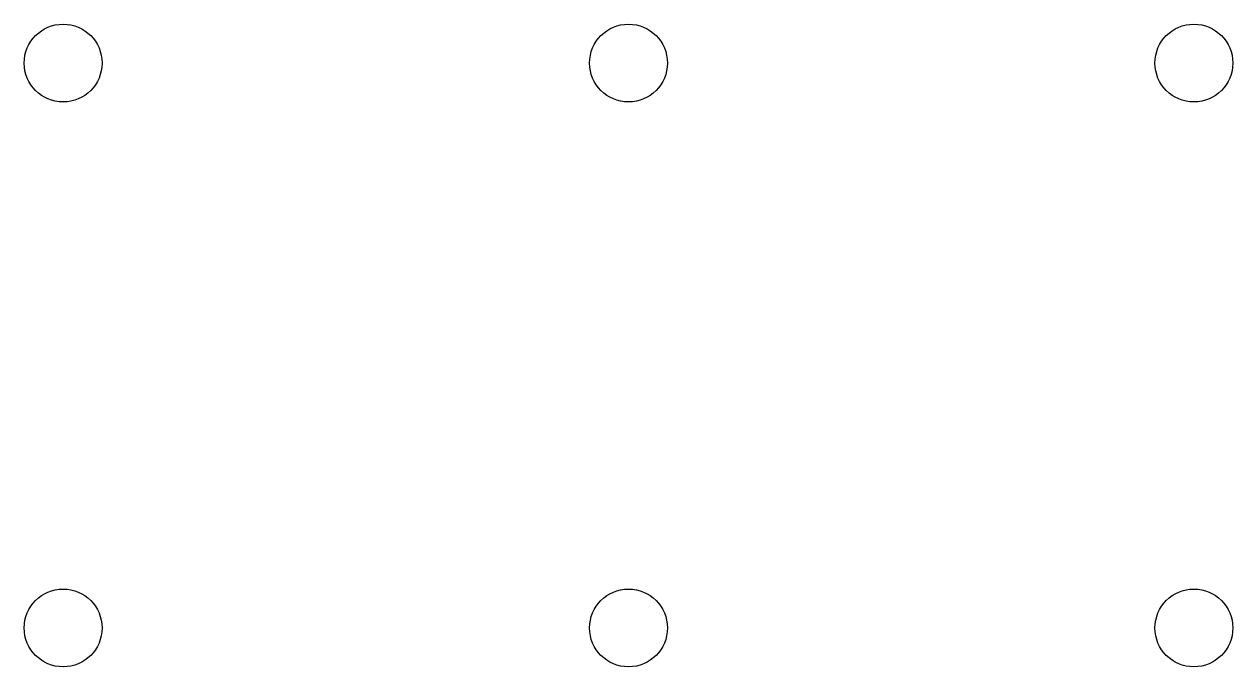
# Model space of a CAD drawing. Extents: x -2.1 to 1.75, y 0.25 to 2.72.
# Drawn here: x 0.3631 to 0.5769, y 2.6081 to 2.7219 of the extents above; entities that cross this region are included whole.
import ezdxf

# ---------------------------------------------------------------- set-up
doc = ezdxf.new("R2010")
doc.units = 0
doc.header["$MEASUREMENT"] = 0
doc.layers.add('BLACK', color=7, linetype='CONTINUOUS')

msp = doc.modelspace()

# ---------------------------------------------------------------- linework, layer by layer
at = {"layer": 'BLACK'}
for centre in [(0.37, 2.715), (0.47, 2.715), (0.57, 2.715), (0.37, 2.615), (0.47, 2.615), (0.57, 2.615)]:
    msp.add_circle(centre, 0.00689, dxfattribs=at)

doc.saveas('drawing.dxf')
